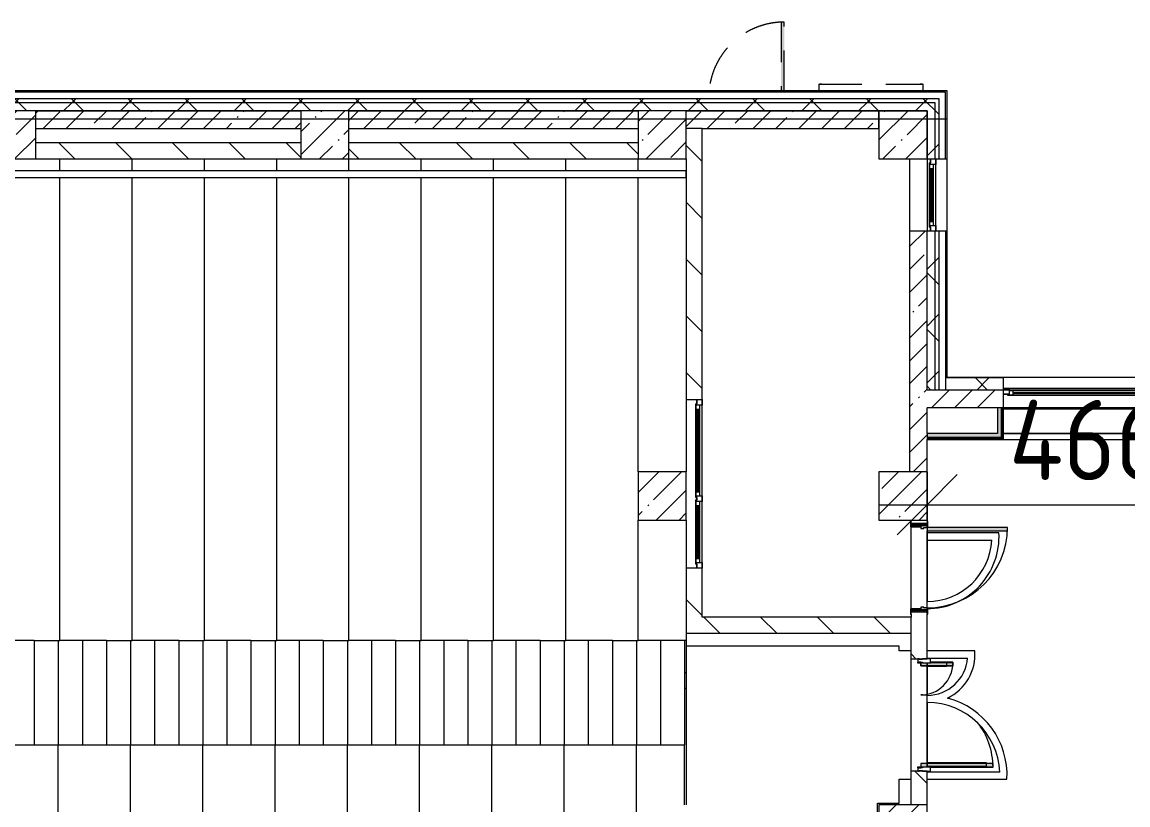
# Model space of a CAD drawing. Header units: millimetres. Extents: x 81094 to 272713, y -8553 to 29000.
# Drawn here: x 168043 to 181812, y 18450 to 28205 of the extents above; entities that cross this region are included whole.
import ezdxf

# ---------------------------------------------------------------- set-up
doc = ezdxf.new("R2010")
doc.units = ezdxf.units.MM
doc.linetypes.add('200_ШТРИХ__ш1_п0_6_', pattern=[800, 500, -300])
for name, color, linetype, lineweight in [('A-ANNO-DIMS', 7, 'Continuous', 9), ('A-ANNO-DIMS-500', 7, 'Continuous', 9), ('A-DETL-MBND-1', 7, '200_ШТРИХ__ш1_п0_6_', 9), ('A-GLAZ-3', 7, 'Continuous', 5), ('A-GLAZ-CWMG-2', 7, 'Continuous', 5), ('A-WALL', 7, 'Continuous', 9), ('A-WALL-5', 7, 'Continuous', 5), ('I-WALL-3', 7, 'Continuous', 5), ('S-COLS-1', 7, 'Continuous', 5), ('S-STRS-3', 7, 'Continuous', 5), ('Оси', 7, 'Continuous', 9)]:
    doc.layers.add(name, color=color, linetype=linetype, lineweight=lineweight)
for name, color, linetype, lineweight, true_color in [('A-DETL-GENF-2', 7, 'Continuous', 5, 0xe2e2e2), ('A-DETL-GENF-4', 7, 'Continuous', 5, 0xaaaaaa), ('A-DOOR-4', 7, 'Continuous', 5, 0xe2e2e2), ('A-DOOR-5', 7, 'Continuous', 5, 0xaaaaaa), ('A-DOOR-FRAM-2', 7, 'Continuous', 5, 0xe2e2e2), ('A-DOOR-FRAM-4', 7, 'Continuous', 5, 0xaaaaaa), ('A-FLOR-1', 7, 'Continuous', 5, 0xaaaaaa), ('I-WALL-1', 7, 'Continuous', 5, 0xe7e7e7), ('I-WALL-2', 7, 'Continuous', 9, 0xe7e7e7)]:
    doc.layers.add(name, color=color, linetype=linetype, lineweight=lineweight, true_color=true_color)
doc.styles.add('ISOCPEUR_5', font='isocpeur.ttf', dxfattribs={"width": 0.9, "height": 1000})
doc.dimstyles.new('ISO-2_0_0_9К_Средний_округл2_1', dxfattribs={"dimscale": 304.8, "dimtxt": 995.981176, "dimasz": 2.46063, "dimexe": 1.968504, "dimexo": 0, "dimgap": 0, "dimtad": 1, "dimdec": 0, "dimrnd": 10, "dimzin": 0, "dimdsep": 46, "dimtxsty": 'ISOCPEUR_5', "dimblk1": 'OBLIQUE', "dimblk2": 'OBLIQUE', "dimsah": 1, "dimcen": 0.09, "dimdle": 1.968504, "dimazin": 0, "dimtfac": 1, "dimtdec": 4, "dimtix": 1, "dimtmove": 0, "dimatfit": 3, "dimfxl": 1, "dimtvp": 1, "dimtolj": 1, "dimtzin": 0, "dimarcsym": 2})
pattern_1 = [(45, (145702.9, 0), (-353.5534, 353.5534), []), (135, (145702.9, 0), (-353.5534, -353.5534), [])]
pattern_2 = [(45, (145702.9, 0), (-285.123, 285.123), []), (45, (145988.04, 0), (-285.123, 285.123), [504.031, -100.806, 16.764, -84.042])]
pattern_3 = [(135, (145702.9, 0), (-353.5534, -353.5534), [])]
pattern_4 = [(45, (145702.9, 0), (-530.33, 530.33), []), (135, (145702.9, 0), (-530.33, -530.33), [])]

# ---------------------------------------------------------------- blocks, each defined once
blk = doc.blocks.new('BSC_Колонна _Прямоугольная - 600х600-V60-2_7_3_птичка')
at = {"layer": 'S-COLS-1'}
h = blk.add_hatch(dxfattribs=at)
h.set_pattern_fill('FP_82', color=256, style=0, pattern_type=2)
h.set_pattern_definition([(45, (-26110, -26800), (-285.123, 285.123), []), (45, (-25824.88, -26800), (-285.123, 285.123), [504.031, -100.806, 16.764, -84.042])])
h.paths.add_polyline_path([(-300, -300), (300, -300), (300, 300), (-300, 300)])
for p, q in [((300, 300), (-300, 300)), ((-300, 300), (-300, -300)), ((300, -300), (300, 300)), ((-300, -300), (300, -300))]:
    blk.add_line(p, q, dxfattribs=at)
blk = doc.blocks.new('BSC_Колонна _Прямоугольная - 600х600-V91-2_7_3_птичка')
at = {"layer": 'S-COLS-1'}
h = blk.add_hatch(dxfattribs=at)
h.set_pattern_fill('FP_119', color=256, style=0, pattern_type=2)
h.set_pattern_definition([(45, (-30310, -26800), (-285.123, 285.123), []), (45, (-30024.88, -26800), (-285.123, 285.123), [504.031, -100.806, 16.764, -84.042])])
h.paths.add_polyline_path([(-300, -300), (300, -300), (300, 300), (-300, 300)])
for p, q in [((300, 300), (-300, 300)), ((-300, 300), (-300, -300)), ((300, -300), (300, 300)), ((-300, -300), (300, -300))]:
    blk.add_line(p, q, dxfattribs=at)
blk = doc.blocks.new('BSC_Колонна _Прямоугольная - 600х600-V92-2_7_3_птичка')
at = {"layer": 'S-COLS-1'}
h = blk.add_hatch(dxfattribs=at)
h.set_pattern_fill('FP_120', color=256, style=0, pattern_type=2)
h.set_pattern_definition([(45, (-33310, -18150), (-285.123, 285.123), []), (45, (-33024.88, -18150), (-285.123, 285.123), [504.031, -100.806, 16.764, -84.042])])
h.paths.add_polyline_path([(-300, -300), (300, -300), (300, 300), (-300, 300), (-300, 12)])
for p, q in [((300, 300), (-300, 300)), ((-300, 300), (-300, -300)), ((300, -300), (300, 300)), ((-300, -300), (300, -300))]:
    blk.add_line(p, q, dxfattribs=at)
blk = doc.blocks.new('BSC_Колонна _Прямоугольная - 600х600-V111-2_7_3_птичка')
at = {"layer": 'S-COLS-1'}
h = blk.add_hatch(dxfattribs=at)
h.set_pattern_fill('FP_132', color=256, style=0, pattern_type=2)
h.set_pattern_definition([(45, (-22210, -26800), (-285.123, 285.123), []), (45, (-21924.88, -26800), (-285.123, 285.123), [504.031, -100.806, 16.764, -84.042])])
h.paths.add_polyline_path([(-300, -300), (300, -300), (300, 300), (-300, 300)])
for p, q in [((300, 300), (-300, 300)), ((-300, 300), (-300, -300)), ((300, -300), (300, 300)), ((-300, -300), (300, -300))]:
    blk.add_line(p, q, dxfattribs=at)
blk = doc.blocks.new('120_Окно_СКБ_2Ст - 120_Окно_СКБ_2Ст 3100х2500 _мал_створка слева_ 2-22446355-2_7_3_птичка')
at = {"layer": 'A-GLAZ-3'}
for p, q in [((-1550, -127), (-1550, -57)), ((-1550, -57), (-1480, -57)), ((1550, -57), (-1550, -57)), ((-1480, -127), (-1550, -127)), ((-1550, -127), (-1500, -127)), ((-1480, -127), (-1500, -127)), ((-1500, -127), (-1500, -137)), ((-1500, -137), (670, -137)), ((670, -137), (-1500, -137)), ((-1480, -57), (-1480, -127)), ((650, -87), (-1480, -87)), ((-1480, -87), (-1480, -127)), ((-1430, -137), (-1430, -87)), ((-1430, -107), (600, -107)), ((600, -117), (-1430, -117)), ((600, -137), (600, -87)), ((650, -127), (650, -57)), ((650, -57), (720, -57)), ((650, -127), (650, -87)), ((720, -127), (650, -127)), ((670, -127), (650, -127)), ((670, -127), (700, -127)), ((670, -137), (670, -127)), ((720, -127), (700, -127)), ((700, -127), (700, -137)), ((700, -137), (1500, -137)), ((1500, -137), (700, -137)), ((720, -57), (720, -127)), ((1480, -87), (720, -87)), ((720, -87), (720, -127)), ((770, -137), (770, -87)), ((770, -107), (1430, -107)), ((1430, -117), (770, -117)), ((1430, -137), (1430, -87)), ((1480, -127), (1480, -57)), ((1480, -57), (1550, -57)), ((1480, -127), (1480, -87)), ((1550, -127), (1480, -127)), ((1500, -127), (1480, -127)), ((1500, -127), (1550, -127)), ((1500, -137), (1500, -127)), ((1550, -57), (1550, -127))]:
    blk.add_line(p, q, dxfattribs=at)
blk = doc.blocks.new('120_Окно_СКБ_1Ст - 120_Окно_СКБ_1Ст 900х2500_h_-19906774-2_7_3_птичка')
at = {"layer": 'A-GLAZ-3'}
for p, q in [((-450, -75), (-450, -5)), ((-450, -5), (-380, -5)), ((450, -5), (-450, -5)), ((-380, -75), (-450, -75)), ((-450, -75), (-400, -75)), ((-380, -75), (-400, -75)), ((-400, -75), (-400, -85)), ((-400, -85), (400, -85)), ((400, -85), (-400, -85)), ((-380, -5), (-380, -75)), ((380, -35), (-380, -35)), ((-380, -35), (-380, -75)), ((-330, -85), (-330, -35)), ((-330, -55), (330, -55)), ((330, -65), (-330, -65)), ((330, -85), (330, -35)), ((380, -75), (380, -5)), ((380, -5), (450, -5)), ((380, -75), (380, -35)), ((450, -75), (380, -75)), ((400, -75), (380, -75)), ((400, -75), (450, -75)), ((400, -85), (400, -75)), ((450, -5), (450, -75))]:
    blk.add_line(p, q, dxfattribs=at)
blk = doc.blocks.new('Перекрытия 3 - Перекрытия 4-20977624-2_7_3_птичка')
at = {"layer": 'S-STRS-3'}
for p, q in [((21910, 26500), (21910, 26351)), ((22810, 26351), (22810, 26500)), ((23710, 26351), (23710, 26500)), ((24610, 26351), (24610, 26500)), ((25510, 26351), (25510, 26500)), ((26410, 26351), (26410, 26500)), ((27310, 26351), (27310, 26500)), ((28210, 26351), (28210, 26500)), ((29110, 26351), (29110, 26500)), ((30010, 26351), (30010, 26500)), ((21910, 26270), (21910, 20500)), ((22810, 20500), (22810, 26270)), ((23710, 20500), (23710, 26270)), ((24610, 20500), (24610, 26270)), ((25510, 20500), (25510, 26270)), ((26410, 20500), (26410, 26270)), ((27310, 20500), (27310, 26270)), ((28210, 20500), (28210, 26270)), ((29110, 20500), (29110, 26270)), ((30010, 22600), (30010, 26270)), ((30010, 20500), (30010, 22000)), ((22490, 20500), (21910, 20500)), ((23390, 20500), (22810, 20500)), ((24290, 20500), (23710, 20500)), ((25190, 20500), (24610, 20500)), ((26090, 20500), (25510, 20500)), ((26990, 20500), (26410, 20500)), ((27890, 20500), (27310, 20500)), ((28790, 20500), (28210, 20500)), ((29690, 20500), (29110, 20500)), ((30610, 20500), (30010, 20500))]:
    blk.add_line(p, q, dxfattribs=at)
blk = doc.blocks.new('110_Дверь_СКБ_1Ст_Наружная - ДН-2д_л__ Дверь из подвала ЛК _900 мм в свету_ 3300 фрамуга метал-22954314-2_7_3_птичка')
at = {"layer": 'A-DETL-MBND-1'}
blk.add_hatch(color=256, dxfattribs=at).paths.add_polyline_path([(489.5, 115), (489.5, 970), (449.5, 970), (449.5, 115)])
for p, q in [((489.5, 970), (449.5, 970)), ((449.5, 970), (449.5, 115)), ((489.5, 115), (489.5, 970))]:
    blk.add_line(p, q, dxfattribs=at)
blk.add_arc((489.5, 30), 940, 90, 174.73278, dxfattribs=at)
blk = doc.blocks.new('120_Окно_СКБ_2Ст - 120_Окно_СКБ_2Ст 2100х1800 _мал створка справа_-24235684-2_7_3_птичка')
at = {"layer": 'A-GLAZ-3'}
for p, q in [((-1050, 30), (-1050, 100)), ((-1050, 100), (-980, 100)), ((1050, 100), (-1050, 100)), ((-980, 30), (-1050, 30)), ((-1050, 30), (-1000, 30)), ((-980, 30), (-1000, 30)), ((-1000, 30), (-1000, 20)), ((-1000, 20), (170, 20)), ((170, 20), (-1000, 20)), ((-980, 100), (-980, 30)), ((150, 70), (-980, 70)), ((-980, 70), (-980, 30)), ((-930, 20), (-930, 70)), ((-930, 50), (100, 50)), ((100, 40), (-930, 40)), ((100, 20), (100, 70)), ((150, 30), (150, 100)), ((150, 100), (220, 100)), ((150, 30), (150, 70)), ((220, 30), (150, 30)), ((170, 30), (150, 30)), ((170, 30), (200, 30)), ((170, 20), (170, 30)), ((220, 30), (200, 30)), ((200, 30), (200, 20)), ((200, 20), (1000, 20)), ((1000, 20), (200, 20)), ((220, 100), (220, 30)), ((980, 70), (220, 70)), ((220, 70), (220, 30)), ((270, 20), (270, 70)), ((270, 50), (930, 50)), ((930, 40), (270, 40)), ((930, 20), (930, 70)), ((980, 30), (980, 100)), ((980, 100), (1050, 100)), ((980, 30), (980, 70)), ((1050, 30), (980, 30)), ((1000, 30), (980, 30)), ((1000, 30), (1050, 30)), ((1000, 20), (1000, 30)), ((1050, 100), (1050, 30))]:
    blk.add_line(p, q, dxfattribs=at)
blk = doc.blocks.new('BSC_Колонна _Прямоугольная - 600х600-V126-2_7_3_птичка')
at = {"layer": 'S-COLS-1'}
h = blk.add_hatch(dxfattribs=at)
h.set_pattern_fill('FP_144', color=256, style=0, pattern_type=2)
h.set_pattern_definition([(45, (-33310, -22300), (-285.123, 285.123), []), (45, (-33024.88, -22300), (-285.123, 285.123), [504.031, -100.806, 16.764, -84.042])])
h.paths.add_polyline_path([(-300, -300), (300, -300), (300, 300), (-300, 300)])
for p, q in [((300, 300), (-300, 300)), ((-300, 300), (-300, -300)), ((300, -300), (300, 300)), ((-300, -300), (300, -300))]:
    blk.add_line(p, q, dxfattribs=at)
blk = doc.blocks.new('Указатель_Домовой_Квартальный_По грани - Указатель одинарный-23221565-2_7_3_птичка')
at = {"layer": 'A-DETL-MBND-1'}
for p, q in [((32260, 27430), (32260, 27350)), ((32261, 27430), (32260, 27430)), ((32260, 27430), (32295, 27430)), ((32270, 27432), (32270, 27430)), ((32295, 27432), (32270, 27432)), ((32270, 27432), (32295, 27432)), ((32295, 27432), (32275, 27432)), ((32275, 27432), (32295, 27432)), ((32295, 27432), (33525, 27432)), ((32295, 27430), (33525, 27430)), ((33525, 27432), (33545, 27432)), ((33545, 27432), (33525, 27432)), ((33525, 27432), (33550, 27432)), ((33550, 27432), (33525, 27432)), ((33525, 27430), (33560, 27430)), ((33550, 27430), (33550, 27432)), ((33560, 27430), (33559, 27430)), ((33560, 27350), (33560, 27430))]:
    blk.add_line(p, q, dxfattribs=at)
blk = doc.blocks.new('110_Дверь_СКБ_1Ст_Внутренняя1 - Д-4б _огнестойкая EI 30_-32701367-2_7_3_птичка')
at = {"layer": 'A-DOOR-4'}
h = blk.add_hatch(color=256, dxfattribs=at)
h.paths.add_polyline_path([(537.5, 100), (512.5, 100), (512.5, 60), (502.5, 60), (502.5, 20), (537.5, 20)])
h.paths.add_polyline_path([(-477.5, 60), (-487.5, 60), (-487.5, 100), (-512.5, 100), (-512.5, 20), (-477.5, 20)])
at = {"layer": 'A-DOOR-5'}
h = blk.add_hatch(dxfattribs=at)
h.set_pattern_fill('FP_92', color=256, style=0, pattern_type=2)
h.set_pattern_definition([(135, (1751.41, 164.685), (-14.14214, -14.14214), []), (225, (1751.41, 164.685), (14.14214, -14.14214), [])])
h.paths.add_polyline_path([(562.5, 100), (537.5, 100), (537.5, -100), (562.5, -100)])
at = {"layer": 'A-DOOR-FRAM-2'}
for points in [[(-447.5, 592.5), (-447.5, 1100), (-487.5, 1100), (-487.5, 100), (-447.5, 100)], [(-497.5, 100), (-497.5, 108), (-567.5, 108), (-567.5, 100)], [(-497.5, 20), (-512.5, 20), (-512.5, -100), (-497.5, -100)], [(592.5, 108), (522.5, 108), (522.5, 100), (592.5, 100)], [(537.5, 20), (522.5, 20), (522.5, -100), (537.5, -100)], [(-497.5, -108), (-497.5, -100), (-567.5, -100), (-567.5, -108)], [(592.5, -100), (522.5, -100), (522.5, -108), (592.5, -108)]]:
    blk.add_hatch(color=256, dxfattribs=at).paths.add_polyline_path(points)
at = {"layer": 'A-DOOR-FRAM-4'}
h = blk.add_hatch(dxfattribs=at)
h.set_pattern_fill('FP_93', color=256, style=0, pattern_type=2)
h.set_pattern_definition([(45, (-371.384, 164.685), (-14.1421, 14.1421), []), (135, (-371.384, 164.685), (-14.1421, -14.1421), [])])
h.paths.add_polyline_path([(-512.5, 100), (-537.5, 100), (-537.5, -100), (-512.5, -100)])
at = {"layer": 'A-DOOR-5'}
for p, q in [((-487.5, 1100), (-487.5, 100)), ((-447.5, 1100), (-487.5, 1100)), ((-447.5, 100), (-447.5, 1100)), ((-487.5, 100), (-447.5, 100))]:
    blk.add_line(p, q, dxfattribs=at)
blk.add_arc((-487.5, 100), 1000, 360, 90, dxfattribs=at)
at = {"layer": 'A-DOOR-FRAM-4'}
for p, q in [((-497.5, 108), (-567.5, 108)), ((-567.5, 108), (-567.5, 100)), ((-567.5, 100), (-497.5, 100)), ((-512.5, 100), (-537.5, 100)), ((-537.5, 100), (-537.5, -100)), ((-487.5, 100), (-512.5, 100)), ((-512.5, 100), (-512.5, 20)), ((-512.5, -100), (-512.5, 100)), ((-497.5, 100), (-512.5, 100)), ((-512.5, 100), (-512.5, 99)), ((-512.5, 99), (-497.5, 99)), ((-512.5, 20), (-477.5, 20)), ((-497.5, 20), (-512.5, 20)), ((-512.5, 20), (-512.5, -100)), ((-497.5, 100), (-497.5, 108)), ((-497.5, 99), (-497.5, 100)), ((-497.5, -100), (-497.5, 20)), ((-487.5, 60), (-487.5, 100)), ((-477.5, 60), (-487.5, 60)), ((-477.5, 20), (-477.5, 60)), ((512.5, 60), (502.5, 60)), ((502.5, 60), (502.5, 20)), ((502.5, 20), (537.5, 20)), ((512.5, 100), (512.5, 60)), ((537.5, 100), (512.5, 100)), ((592.5, 108), (522.5, 108)), ((522.5, 108), (522.5, 100)), ((537.5, 100), (522.5, 100)), ((522.5, 100), (522.5, 99)), ((522.5, 100), (592.5, 100)), ((522.5, 99), (537.5, 99)), ((537.5, 20), (522.5, 20)), ((522.5, 20), (522.5, -100)), ((537.5, 20), (537.5, 100)), ((562.5, 100), (537.5, 100)), ((537.5, 100), (537.5, -100)), ((537.5, 99), (537.5, 100)), ((537.5, -100), (537.5, 20)), ((562.5, -100), (562.5, 100)), ((592.5, 100), (592.5, 108)), ((-497.5, -100), (-567.5, -100)), ((-567.5, -100), (-567.5, -108)), ((-567.5, -108), (-497.5, -108)), ((-537.5, -100), (-512.5, -100)), ((-512.5, -100), (-497.5, -100)), ((-497.5, -108), (-497.5, -100)), ((522.5, -100), (537.5, -100)), ((592.5, -100), (522.5, -100)), ((522.5, -100), (522.5, -108)), ((522.5, -108), (592.5, -108)), ((537.5, -100), (562.5, -100)), ((592.5, -108), (592.5, -100))]:
    blk.add_line(p, q, dxfattribs=at)
blk = doc.blocks.new('Прямоугольный импост - Импост структурный с накладкой - 160мм Темный-32479175-2_7_3_птичка')
at = {"layer": 'A-GLAZ-CWMG-2'}
for p, q in [((-50, 40), (-50, 140)), ((-50, 140), (0, 140)), ((0, 140), (0, 40)), ((-40, 40), (-50, 40)), ((-50, -17), (-50, 0)), ((-50, 0), (-40, 0)), ((-40, 0), (-40, 40)), ((-10, 40), (-10, 0)), ((0, 40), (-10, 40)), ((-10, 0), (0, 0)), ((0, 0), (0, -17)), ((0, -17), (-50, -17))]:
    blk.add_line(p, q, dxfattribs=at)
blk = doc.blocks.new('Дверь_Витражная_остекление_ - Д-39_л_ Актовый-V199-2_7_3_птичка')
at = {"layer": 'A-DETL-GENF-2'}
for points in [[(650, 593), (650, 920), (605, 920), (605, 20), (650, 20), (650, 140)], [(-615, 40), (-615, 420), (-660, 420), (-660, 140), (-650, 140), (-650, 40), (-660, 40), (-660, 20), (-615, 20)]]:
    blk.add_hatch(color=256, dxfattribs=at).paths.add_polyline_path(points)
at = {"layer": 'A-DETL-GENF-4'}
for p, q in [((596, 840), (596, 100)), ((650, 920), (605, 920)), ((605, 920), (605, 20)), ((650, 920), (605, 920)), ((605, 920), (605, 20)), ((650, 840), (605, 840)), ((640, 840), (640, 100)), ((650, 920), (650, 140)), ((650, 140), (650, 920)), ((-660, 420), (-615, 420)), ((-660, 420), (-660, 140)), ((-615, 420), (-660, 420)), ((-660, 420), (-660, 140)), ((-615, 420), (-615, 20)), ((-615, 20), (-615, 420)), ((-660, 340), (-615, 340)), ((-650, 340), (-650, 140)), ((-606, 340), (-606, 100)), ((-650, 100), (-615, 100)), ((-615, 20), (-650, 20)), ((-650, 20), (-615, 20)), ((650, 100), (605, 100)), ((605, 20), (650, 20)), ((605, 20), (650, 20)), ((650, 40), (650, 20)), ((650, 20), (650, 40))]:
    blk.add_line(p, q, dxfattribs=at)
at = {"layer": 'A-DOOR-5'}
for p, q in [((650, 920), (650, 140)), ((-650, 420), (-650, 140)), ((-650, 20), (-660, 20)), ((-660, 20), (-660, -20)), ((-650, 40), (-650, 20)), ((-650, -20), (-650, 20)), ((650, 40), (650, 20)), ((660, 20), (650, 20)), ((650, 20), (650, -20)), ((660, -20), (660, 20)), ((-660, -20), (-650, -20)), ((650, -20), (660, -20))]:
    blk.add_line(p, q, dxfattribs=at)
for centre, radius, start, end in [((650, 20), 900, 90, 128.5974), ((-650, 20), 400, 360, 90), ((650, 20), 900, 174.8223, 180)]:
    blk.add_arc(centre, radius, start, end, dxfattribs=at)
blk = doc.blocks.new('Прямоугольный импост - Импост структурный с накладкой - 160мм Темный-32479277-2_7_3_птичка')
at = {"layer": 'A-GLAZ-CWMG-2'}
for p, q in [((0, 140), (-50, 140)), ((-50, 140), (-50, 40)), ((0, 40), (0, 140)), ((-50, 40), (-40, 40)), ((-40, 0), (-50, 0)), ((-50, 0), (-50, -17)), ((-40, 40), (-40, 0)), ((-10, 0), (-10, 40)), ((-10, 40), (0, 40)), ((0, 0), (-10, 0)), ((0, -17), (0, 0)), ((-50, -17), (0, -17))]:
    blk.add_line(p, q, dxfattribs=at)
blk = doc.blocks.new('Перекрытия 2 - Перекрытия 4-32990152-2_7_3_птичка')
at = {"layer": 'S-STRS-3'}
for p, q in [((21910, 19180), (22510, 19180)), ((21910, 19180), (21910, 15411)), ((22810, 19180), (23410, 19180)), ((22810, 15411), (22810, 19180)), ((23710, 19180), (24310, 19180)), ((23710, 15411), (23710, 19180)), ((24610, 19180), (25210, 19180)), ((24610, 15411), (24610, 19180)), ((25510, 19180), (26110, 19180)), ((25510, 15411), (25510, 19180)), ((26410, 19180), (27010, 19180)), ((26410, 15411), (26410, 19180)), ((27310, 19180), (27910, 19180)), ((27310, 15411), (27310, 19180)), ((28210, 19180), (28810, 19180)), ((28210, 15411), (28210, 19180)), ((29110, 19180), (29710, 19180)), ((29110, 15411), (29110, 19180)), ((30010, 19180), (30610, 19180)), ((30010, 15411), (30010, 19180)), ((30610, 18430), (30610, 19180)), ((30610, 15411), (30610, 17830)), ((21910, 15330), (21910, 15200)), ((22810, 15200), (22810, 15330)), ((23710, 15200), (23710, 15330)), ((24610, 15200), (24610, 15330)), ((25510, 15200), (25510, 15330)), ((26410, 15200), (26410, 15330)), ((27310, 15200), (27310, 15330)), ((28210, 15200), (28210, 15330)), ((29110, 15200), (29110, 15330)), ((30010, 15200), (30010, 15330)), ((30610, 15200), (30610, 15330)), ((22810, 15200), (21910, 15200)), ((23710, 15200), (22810, 15200)), ((24610, 15200), (23710, 15200)), ((25510, 15200), (24610, 15200)), ((26410, 15200), (25510, 15200)), ((27310, 15200), (26410, 15200)), ((28210, 15200), (27310, 15200)), ((29110, 15200), (28210, 15200)), ((30010, 15200), (29110, 15200)), ((30610, 15200), (30010, 15200))]:
    blk.add_line(p, q, dxfattribs=at)
blk = doc.blocks.new('Стены наклон_ амфитеатр1 - Стены наклон_ амфитеатр-33007412-2_7_3_птичка')
at = {"layer": 'A-WALL-5'}
for p, q in [((21879, 26351), (21879, 26270)), ((30610, 26351), (21879, 26351)), ((30610, 26270), (30610, 26351)), ((21879, 26270), (30610, 26270))]:
    blk.add_line(p, q, dxfattribs=at)
blk = doc.blocks.new('Зашивка приборов отопления22 - Зашивка приборов отопления-33321747-2_7_3_птичка')
at = {"layer": 'A-WALL-5'}
for p, q in [((37288, 26888), (34188, 26888)), ((34188, 26567), (37268, 26567)), ((37268, 26567), (34188, 26567)), ((34188, 26492), (37268, 26492))]:
    blk.add_line(p, q, dxfattribs=at)
blk = doc.blocks.new('BSC_Колонна _Прямоугольная - 600х600-V201-2_7_3_птичка')
at = {"layer": 'S-COLS-1'}
h = blk.add_hatch(dxfattribs=at)
h.set_pattern_fill('FP_197', color=256, style=0, pattern_type=2)
h.set_pattern_definition([(45, (-30310, -22300), (-285.123, 285.123), []), (45, (-30024.88, -22300), (-285.123, 285.123), [504.031, -100.806, 16.764, -84.042])])
h.paths.add_polyline_path([(-300, -300), (300, -300), (300, 300), (-300, 300)])
for p, q in [((300, 300), (-300, 300)), ((-300, 300), (-300, -300)), ((300, -300), (300, 300)), ((-300, -300), (300, -300))]:
    blk.add_line(p, q, dxfattribs=at)
blk = doc.blocks.new('DIMBLOCK189-2_7_3_птичка')
at = {"layer": 'A-ANNO-DIMS-500'}
for p, q in [((183973, 22721), (183973, 21591)), ((183973, 22191), (183973, 22721)), ((179313, 22600), (179313, 21591)), ((179313, 22191), (179313, 22600)), ((178713, 22191), (184573, 22191))]:
    blk.add_line(p, q, dxfattribs=at)
at = {"layer": 'A-ANNO-DIMS-500', "lineweight": 20}
for p, q in [((179313, 22191), (179688, 22566)), ((183973, 22191), (184348, 22566)), ((179313, 22191), (178938, 21816)), ((183973, 22191), (183598, 21816))]:
    blk.add_line(p, q, dxfattribs=at)
at = {"layer": 'A-ANNO-DIMS-500', "color": 0, "insert": (180331, 23497), "char_height": 1000, "width": 3148.83, "attachment_point": 1, "line_spacing_factor": 1.149209, "style": 'ISOCPEUR_5'}
blk.add_mtext('4660', dxfattribs=at)
blk = doc.blocks.new('_Oblique')
at = {"color": 0, "linetype": 'ByBlock', "lineweight": -2}
blk.add_line((-0.5, -0.5), (0.5, 0.5), dxfattribs=at)

msp = doc.modelspace()

# ---------------------------------------------------------------- hatches: boundary and pattern name
at = {"layer": 'A-WALL-5'}
h = msp.add_hatch(dxfattribs=at)
h.set_pattern_fill('FP_77', color=256, style=0, pattern_type=2)
h.set_pattern_definition(pattern_1)
h.paths.add_polyline_path([(179412.9, 27200), (179412.9, 27250), (165313.2, 27250), (165313.2, 27200), (179312.9, 27200)])
h.paths.add_polyline_path([(160327.5, 27200), (160813.2, 27200), (160813.2, 27250), (159391.9, 27250), (159391.9, 27200), (159400, 27200)])
h.paths.add_polyline_path([(162182.6, 27200), (162613.2, 27200), (162613.2, 27250), (161713.2, 27250), (161713.2, 27200)])
h.paths.add_polyline_path([(163513.2, 27200), (164413.2, 27200), (164413.2, 27250), (163513.2, 27250)])
h = msp.add_hatch(dxfattribs=at)
h.set_pattern_fill('FP_77', color=256, style=0, pattern_type=2)
h.set_pattern_definition(pattern_1)
h.paths.add_polyline_path([(178877.9, 27100), (179312.9, 27100), (179312.9, 27200), (165313.2, 27200), (165313.2, 27100), (177950.4, 27100)])
h.paths.add_polyline_path([(160327.5, 27100), (160813.2, 27100), (160813.2, 27200), (159391.9, 27200), (159391.9, 27100), (160012.9, 27100)])
h.paths.add_polyline_path([(161713.2, 27100), (162613.2, 27100), (162613.2, 27200), (161713.2, 27200)])
h.paths.add_polyline_path([(163513.2, 27100), (164413.2, 27100), (164413.2, 27200), (163513.2, 27200)])
h = msp.add_hatch(dxfattribs=at)
h.set_pattern_fill('FP_77', color=256, style=0, pattern_type=2)
h.set_pattern_definition(pattern_1)
h.paths.add_polyline_path([(179412.9, 23620), (179412.9, 25600), (179312.9, 25600), (179312.9, 23620), (179341.7, 23620)])
h.paths.add_polyline_path([(179312.9, 26500), (179412.9, 26500), (179412.9, 27200), (179312.9, 27200), (179312.9, 26839.2)])
h = msp.add_hatch(dxfattribs=at)
h.set_pattern_fill('FP_77', color=256, style=0, pattern_type=2)
h.set_pattern_definition(pattern_1)
h.paths.add_polyline_path([(179462.9, 23620), (179462.9, 25600), (179412.9, 25600), (179412.9, 23620)])
h.paths.add_polyline_path([(179412.9, 26500), (179462.9, 26500), (179462.9, 27250), (179412.9, 27250), (179412.9, 26839.2)])
h = msp.add_hatch(dxfattribs=at)
h.set_pattern_fill('FP_77', color=256, style=0, pattern_type=2)
h.set_pattern_definition(pattern_1)
h.paths.add_polyline_path([(187689.4, 23620), (187862.9, 23620), (187862.9, 23770), (187420.9, 23770), (187420.9, 23620)])
h.paths.add_polyline_path([(180262.9, 23620), (180262.9, 23770), (179542.9, 23770), (179542.9, 23620), (179805.5, 23620)])
h.paths.add_polyline_path([(183362.9, 23620), (185504.9, 23620), (185504.9, 23770), (183362.9, 23770)])
at = {"layer": 'I-WALL-1'}
msp.add_hatch(color=256, dxfattribs=at).paths.add_polyline_path([(180237.9, 23079), (180237.9, 23400), (180187.9, 23400), (180187.9, 23079)])
at = {"layer": 'I-WALL-2'}
msp.add_hatch(color=256, dxfattribs=at).paths.add_polyline_path([(179312.9, 23029), (180237.9, 23029), (180237.9, 23079), (179312.9, 23079)])
at = {"layer": 'I-WALL-3'}
h = msp.add_hatch(dxfattribs=at)
h.set_pattern_fill('FP_85', color=256, style=0, pattern_type=2)
h.set_pattern_definition(pattern_2)
h.paths.add_polyline_path([(178712.9, 26880), (178712.9, 27100), (176312.9, 27100), (176312.9, 26880), (177950.4, 26880)])
h.paths.add_polyline_path([(175712.9, 26880), (175712.9, 27100), (172112.9, 27100), (172112.9, 26880)])
h.paths.add_polyline_path([(171512.9, 26880), (171512.9, 27100), (168212.9, 27100), (168212.9, 26880), (168675.2, 26880)])
h = msp.add_hatch(dxfattribs=at)
h.set_pattern_fill('FP_88', color=256, style=0, pattern_type=2)
h.set_pattern_definition(pattern_3)
h.paths.add_polyline_path([(176512.9, 20790), (176512.9, 21400), (176312.9, 21400), (176312.9, 20790)])
h.paths.add_polyline_path([(176512.9, 23500), (176512.9, 26880), (176312.9, 26880), (176312.9, 23500)])
h = msp.add_hatch(dxfattribs=at)
h.set_pattern_fill('FP_88', color=256, style=0, pattern_type=2)
h.set_pattern_definition(pattern_3)
h.paths.add_polyline_path([(171512.9, 26500), (171512.9, 26700), (168212.9, 26700), (168212.9, 26500), (168675.2, 26500)])
h = msp.add_hatch(dxfattribs=at)
h.set_pattern_fill('FP_88', color=256, style=0, pattern_type=2)
h.set_pattern_definition(pattern_3)
h.paths.add_polyline_path([(175712.9, 26500), (175712.9, 26700), (172112.9, 26700), (172112.9, 26500)])
h = msp.add_hatch(dxfattribs=at)
h.set_pattern_fill('FP_85', color=256, style=0, pattern_type=2)
h.set_pattern_definition(pattern_2)
h.paths.add_polyline_path([(179312.9, 22600), (179312.9, 25600), (179092.9, 25600), (179092.9, 22600)])
h = msp.add_hatch(dxfattribs=at)
h.set_pattern_fill('FP_85', color=256, style=0, pattern_type=2)
h.set_pattern_definition(pattern_2)
h.paths.add_polyline_path([(183515.5, 23400), (184192.9, 23400), (184192.9, 23620), (183362.9, 23620), (183362.9, 23400)])
h.paths.add_polyline_path([(179312.9, 23400), (180262.9, 23400), (180262.9, 23620), (179312.9, 23620)])
h = msp.add_hatch(dxfattribs=at)
h.set_pattern_fill('FP_189', color=256, style=0, pattern_type=2)
h.set_pattern_definition(pattern_4)
h.paths.add_polyline_path([(179312.9, 23016.5), (180250.4, 23016.5), (180250.4, 23029), (179312.9, 23029)])
h = msp.add_hatch(dxfattribs=at)
h.set_pattern_fill('FP_189', color=256, style=0, pattern_type=2)
h.set_pattern_definition(pattern_4)
h.paths.add_polyline_path([(179312.9, 23004), (180262.9, 23004), (180262.9, 23016.5), (179312.9, 23016.5)])
h = msp.add_hatch(dxfattribs=at)
h.set_pattern_fill('FP_88', color=256, style=0, pattern_type=2)
h.set_pattern_definition(pattern_3)
h.paths.add_polyline_path([(179312.9, 20790), (179312.9, 20855), (179112.9, 20855), (179112.9, 20790)])
h.paths.add_polyline_path([(179312.9, 21955), (179312.9, 22000), (179112.9, 22000), (179112.9, 21955)])
h = msp.add_hatch(dxfattribs=at)
h.set_pattern_fill('FP_88', color=256, style=0, pattern_type=2)
h.set_pattern_definition(pattern_3)
h.paths.add_polyline_path([(179112.9, 20590), (179112.9, 20790), (176312.9, 20790), (176312.9, 20590), (177950.4, 20590)])
h = msp.add_hatch(dxfattribs=at)
h.set_pattern_fill('FP_88', color=256, style=0, pattern_type=2)
h.set_pattern_definition(pattern_3)
h.paths.add_polyline_path([(179112.9, 18450), (179312.9, 18450), (179312.9, 18870), (179112.9, 18870)])
h.paths.add_polyline_path([(179312.9, 20270), (179312.9, 20790), (179112.9, 20790), (179112.9, 20270)])
at = {"layer": 'S-COLS-1'}
h = msp.add_hatch(dxfattribs=at)
h.set_pattern_fill('FP_85', color=256, style=0, pattern_type=2)
h.set_pattern_definition(pattern_2)
h.paths.add_polyline_path([(179312.9, 26500), (179312.9, 27100), (178712.9, 27100), (178712.9, 26500), (178877.9, 26500)])

# ---------------------------------------------------------------- linework, layer by layer
at = {"layer": 'A-DETL-MBND-1'}
for p, q in [((176292.9, 20100), (176312.9, 20100)), ((176312.9, 19900), (176292.9, 19900))]:
    msp.add_line(p, q, dxfattribs=at)
at = {"layer": 'A-FLOR-1'}
for p, q in [((183342.9, 23380), (180262.9, 23380)), ((180263.9, 23003), (179312.9, 23003)), ((180262.9, 23079), (183342.9, 23079)), ((179312.9, 21865), (179312.9, 21840)), ((179312.9, 20905), (179312.9, 21865)), ((180206.5, 21840), (179312.9, 21840)), ((179312.9, 21750), (179312.9, 20985)), ((179312.9, 21750), (180116.9, 21750)), ((176312.9, 20590), (176312.9, 18450)), ((178962.9, 20429), (176312.9, 20429)), ((178962.9, 20370), (178962.9, 20429)), ((179112.9, 20370), (178962.9, 20370)), ((179905.8, 20370), (179312.9, 20370)), ((179312.9, 20280), (179816.3, 20280)), ((179312.9, 20220), (179312.9, 19815)), ((179312.9, 18920), (179312.9, 20220)), ((179312.9, 19725), (179312.9, 18920)), ((178962.9, 18470), (178962.9, 18770)), ((178962.9, 18770), (179112.9, 18770)), ((180217, 18860), (179312.9, 18860)), ((179312.9, 18770), (180306.7, 18770)), ((178692.9, 17840), (178692.9, 18470)), ((178692.9, 18470), (178962.9, 18470))]:
    msp.add_line(p, q, dxfattribs=at)
for centre, radius, start, end in [((179312.9, 21790), 895, 270, 3.20255), ((179312.9, 21790), 805, 270, 357.15183), ((179312.9, 20320), 505, 270, 355.45696), ((179312.9, 20320), 595, 295.28402, 4.82046), ((179312.9, 18820), 905, 2.53324, 90), ((179312.9, 18820), 995, 357.1196, 75.20242)]:
    msp.add_arc(centre, radius, start, end, dxfattribs=at)
at = {"layer": 'A-WALL'}
for p, q in [((179542.9, 27330), (165313.2, 27330)), ((179542.9, 26500), (179542.9, 27330)), ((179462.9, 27250), (165313.2, 27250)), ((179412.9, 27200), (165313.2, 27200)), ((179412.9, 26500), (179412.9, 27200)), ((179462.9, 26500), (179462.9, 27250)), ((171512.9, 27100), (168212.9, 27100)), ((175712.9, 27100), (172112.9, 27100)), ((178712.9, 27100), (176312.9, 27100)), ((176512.9, 26880), (176312.9, 26880)), ((179312.9, 23620), (179312.9, 25600)), ((179412.9, 23620), (179412.9, 25600)), ((179462.9, 23620), (179462.9, 25600)), ((179542.9, 25600), (179542.9, 23620)), ((180262.9, 23773), (179542.9, 23773)), ((180262.9, 23770), (179542.9, 23770)), ((179562.9, 23778), (179562.9, 23773)), ((180262.9, 23620), (179562.9, 23620)), ((180237.9, 23029), (180237.9, 23400)), ((180250.4, 23016.5), (180250.4, 23400)), ((179312.9, 23079), (179312.9, 23004)), ((180237.9, 23029), (179312.9, 23029)), ((180250.4, 23016.5), (179312.9, 23016.5))]:
    msp.add_line(p, q, dxfattribs=at)
at = {"layer": 'A-WALL-5'}
for p, q in [((179562.9, 27350), (165313.2, 27350)), ((179562.9, 23778), (179562.9, 27350)), ((168212.9, 27100), (171512.9, 27100)), ((172112.9, 27100), (175712.9, 27100)), ((176312.9, 27100), (179312.9, 27100)), ((179312.9, 27100), (179312.9, 25600)), ((179312.9, 26500), (179562.9, 26500)), ((179562.9, 25600), (179312.9, 25600)), ((187612.9, 23778), (179562.9, 23778)), ((180262.9, 23620), (180262.9, 23778)), ((184242.9, 23620), (179542.9, 23620))]:
    msp.add_line(p, q, dxfattribs=at)
at = {"layer": 'I-WALL-3'}
for p, q in [((178712.9, 26880), (178712.9, 27100)), ((168212.9, 26880), (171512.9, 26880)), ((172112.9, 26880), (175712.9, 26880)), ((176512.9, 26880), (178712.9, 26880)), ((176512.9, 20790), (176512.9, 26880)), ((171512.9, 26700), (168212.9, 26700)), ((175712.9, 26700), (172112.9, 26700)), ((168212.9, 26500), (171512.9, 26500)), ((172112.9, 26500), (175712.9, 26500)), ((176312.9, 26500), (176312.9, 22600)), ((179092.9, 26500), (179092.9, 22600)), ((179312.9, 25600), (179092.9, 25600)), ((179542.9, 23620), (179312.9, 23620)), ((180262.9, 23004), (180262.9, 23620)), ((176312.9, 23500), (176512.9, 23500)), ((179312.9, 23079), (179312.9, 23400)), ((184192.9, 23400), (179312.9, 23400)), ((180187.9, 23400), (180187.9, 23079)), ((180187.9, 23079), (179312.9, 23079)), ((179312.9, 22600), (179312.9, 23004)), ((179312.9, 23004), (180262.9, 23004)), ((176312.9, 22000), (176312.9, 20590)), ((179112.9, 22000), (179112.9, 21985)), ((179112.9, 20895), (179112.9, 21915)), ((179312.9, 21985), (179312.9, 22000)), ((176512.9, 21400), (176312.9, 21400)), ((179112.9, 20825), (179112.9, 20790)), ((179312.9, 20790), (179312.9, 20825)), ((179112.9, 20790), (176512.9, 20790)), ((179112.9, 18450), (179112.9, 20790)), ((179312.9, 20270), (179312.9, 20790)), ((176312.9, 20590), (179112.9, 20590)), ((179112.9, 20270), (179312.9, 20270)), ((179312.9, 18870), (179112.9, 18870)), ((179312.9, 18450), (179312.9, 18870))]:
    msp.add_line(p, q, dxfattribs=at)
at = {"layer": 'S-COLS-1'}
for p, q in [((179312.9, 27100), (178712.9, 27100)), ((178712.9, 27100), (178712.9, 26500)), ((179312.9, 26500), (179312.9, 27100)), ((178712.9, 26500), (179312.9, 26500))]:
    msp.add_line(p, q, dxfattribs=at)
at = {"layer": 'S-STRS-3'}
for p, q in [((168192.9, 20500), (168492.9, 20500)), ((168192.9, 20500), (168192.9, 19200)), ((168192.9, 20500), (168192.9, 19200)), ((168492.9, 20500), (168512.9, 20500)), ((168492.9, 20500), (168492.9, 19200)), ((168492.9, 20500), (168492.9, 19200)), ((168792.9, 20500), (168792.9, 19200)), ((168792.9, 20500), (168792.9, 19200)), ((169092.9, 20500), (169392.9, 20500)), ((169092.9, 20500), (169092.9, 19200)), ((169092.9, 20500), (169092.9, 19200)), ((169392.9, 20500), (169412.9, 20500)), ((169392.9, 20500), (169392.9, 19200)), ((169392.9, 20500), (169392.9, 19200)), ((169692.9, 20500), (169692.9, 19200)), ((169692.9, 20500), (169692.9, 19200)), ((169992.9, 20500), (170292.9, 20500)), ((169992.9, 20500), (169992.9, 19200)), ((169992.9, 20500), (169992.9, 19200)), ((170292.9, 20500), (170312.9, 20500)), ((170292.9, 20500), (170292.9, 19200)), ((170292.9, 20500), (170292.9, 19200)), ((170592.9, 20500), (170592.9, 19200)), ((170592.9, 20500), (170592.9, 19200)), ((170892.9, 20500), (171192.9, 20500)), ((170892.9, 20500), (170892.9, 19200)), ((170892.9, 20500), (170892.9, 19200)), ((171192.9, 20500), (171212.9, 20500)), ((171192.9, 20500), (171192.9, 19200)), ((171192.9, 20500), (171192.9, 19200)), ((171492.9, 20500), (171492.9, 19200)), ((171492.9, 20500), (171492.9, 19200)), ((171792.9, 20500), (172092.9, 20500)), ((171792.9, 20500), (171792.9, 19200)), ((171792.9, 20500), (171792.9, 19200)), ((172092.9, 20500), (172112.9, 20500)), ((172092.9, 20500), (172092.9, 19200)), ((172092.9, 20500), (172092.9, 19200)), ((172392.9, 20500), (172392.9, 19200)), ((172392.9, 20500), (172392.9, 19200)), ((172692.9, 20500), (172992.9, 20500)), ((172692.9, 20500), (172692.9, 19200)), ((172692.9, 20500), (172692.9, 19200)), ((172992.9, 20500), (173012.9, 20500)), ((172992.9, 20500), (172992.9, 19200)), ((172992.9, 20500), (172992.9, 19200)), ((173292.9, 20500), (173292.9, 19200)), ((173292.9, 20500), (173292.9, 19200)), ((173592.9, 20500), (173892.9, 20500)), ((173592.9, 20500), (173592.9, 19200)), ((173592.9, 20500), (173592.9, 19200)), ((173892.9, 20500), (173912.9, 20500)), ((173892.9, 20500), (173892.9, 19200)), ((173892.9, 20500), (173892.9, 19200)), ((174192.9, 20500), (174192.9, 19200)), ((174192.9, 20500), (174192.9, 19200)), ((174492.9, 20500), (174792.9, 20500)), ((174492.9, 20500), (174492.9, 19200)), ((174492.9, 20500), (174492.9, 19200)), ((174792.9, 20500), (174812.9, 20500)), ((174792.9, 20500), (174792.9, 19200)), ((174792.9, 20500), (174792.9, 19200)), ((175092.9, 20500), (175092.9, 19200)), ((175092.9, 20500), (175092.9, 19200)), ((175392.9, 20500), (175692.9, 20500)), ((175392.9, 20500), (175392.9, 19200)), ((175392.9, 20500), (175392.9, 19200)), ((175692.9, 20500), (175712.9, 20500)), ((175692.9, 20500), (175692.9, 19200)), ((175692.9, 20500), (175692.9, 19200)), ((175992.9, 20500), (175992.9, 19200)), ((175992.9, 20500), (175992.9, 19200)), ((176292.9, 20500), (176292.9, 19200)), ((168192.9, 19200), (168492.9, 19200)), ((169092.9, 19200), (169392.9, 19200)), ((169992.9, 19200), (170292.9, 19200)), ((170892.9, 19200), (171192.9, 19200)), ((171792.9, 19200), (172092.9, 19200)), ((172692.9, 19200), (172992.9, 19200)), ((173592.9, 19200), (173892.9, 19200)), ((174492.9, 19200), (174792.9, 19200)), ((175392.9, 19200), (175692.9, 19200))]:
    msp.add_line(p, q, dxfattribs=at)
at = {"layer": 'Оси'}
msp.add_line((167062.9, 27000), (179562.9, 27000), dxfattribs=at)

# ---------------------------------------------------------------- block references
at = {"layer": 'A-DETL-MBND-1'}
for name, p in [('110_Дверь_СКБ_1Ст_Наружная - ДН-2д_л__ Дверь из подвала ЛК _900 мм в свету_ 3300 фрамуга метал-22954314-2_7_3_птичка', (177043.4, 27235)), ('Указатель_Домовой_Квартальный_По грани - Указатель одинарный-23221565-2_7_3_птичка', (145702.9, 0))]:
    msp.add_blockref(name, p, dxfattribs=at)
at = {"layer": 'A-DOOR-5'}
for name, p, rotation in [('110_Дверь_СКБ_1Ст_Внутренняя1 - Д-4б _огнестойкая EI 30_-32701367-2_7_3_птичка', (179212.9, 21417.5), 270), ('Дверь_Витражная_остекление_ - Д-39_л_ Актовый-V199-2_7_3_птичка', (179212.9, 19570), 269.9999999999996)]:
    msp.add_blockref(name, p, dxfattribs=dict(at, rotation=rotation))
at = {"layer": 'A-GLAZ-3', "rotation": 269.9999999999999}
for name, p in [('120_Окно_СКБ_1Ст - 120_Окно_СКБ_1Ст 900х2500_h_-19906774-2_7_3_птичка', (179427.9, 26050)), ('120_Окно_СКБ_2Ст - 120_Окно_СКБ_2Ст 2100х1800 _мал створка справа_-24235684-2_7_3_птичка', (176412.9, 22450))]:
    msp.add_blockref(name, p, dxfattribs=at)
at = {"layer": 'A-GLAZ-3'}
msp.add_blockref('120_Окно_СКБ_2Ст - 120_Окно_СКБ_2Ст 3100х2500 _мал_створка слева_ 2-22446355-2_7_3_птичка', (181812.9, 23695), dxfattribs=at)
at = {"layer": 'A-GLAZ-CWMG-2', "extrusion": (0, 0, -1), "rotation": 90.00000000000041}
msp.add_blockref('Прямоугольный импост - Импост структурный с накладкой - 160мм Темный-32479175-2_7_3_птичка', (-179212.9, 20270), dxfattribs=at)
at = {"layer": 'A-GLAZ-CWMG-2', "rotation": 269.9999999999996}
msp.add_blockref('Прямоугольный импост - Импост структурный с накладкой - 160мм Темный-32479277-2_7_3_птичка', (179212.9, 18870), dxfattribs=at)
at = {"layer": 'A-WALL-5'}
for name, p in [('Стены наклон_ амфитеатр1 - Стены наклон_ амфитеатр-33007412-2_7_3_птичка', (145702.9, 0)), ('Зашивка приборов отопления22 - Зашивка приборов отопления-33321747-2_7_3_птичка', (146075.1, -3488.4))]:
    msp.add_blockref(name, p, dxfattribs=at)
at = {"layer": 'S-COLS-1'}
for name, p in [('BSC_Колонна _Прямоугольная - 600х600-V111-2_7_3_птичка', (167912.9, 26800)), ('BSC_Колонна _Прямоугольная - 600х600-V60-2_7_3_птичка', (171812.9, 26800)), ('BSC_Колонна _Прямоугольная - 600х600-V91-2_7_3_птичка', (176012.9, 26800)), ('BSC_Колонна _Прямоугольная - 600х600-V201-2_7_3_птичка', (176012.9, 22300)), ('BSC_Колонна _Прямоугольная - 600х600-V126-2_7_3_птичка', (179012.9, 22300)), ('BSC_Колонна _Прямоугольная - 600х600-V92-2_7_3_птичка', (179012.9, 18150))]:
    msp.add_blockref(name, p, dxfattribs=at)
at = {"layer": 'S-STRS-3'}
for name, p in [('Перекрытия 3 - Перекрытия 4-20977624-2_7_3_птичка', (145702.9, 0)), ('Перекрытия 2 - Перекрытия 4-32990152-2_7_3_птичка', (145682.9, 20))]:
    msp.add_blockref(name, p, dxfattribs=at)

# ---------------------------------------------------------------- dimensions: what is measured, and where the dimension line sits
at = {"layer": 'A-ANNO-DIMS'}
dim = msp.add_linear_dim(base=(183972.9, 22191), p1=(179312.9, 22600), p2=(183972.9, 22721.3), dimstyle='ISO-2_0_0_9К_Средний_округл2_1', override={"dimpost": '<>', "dimfxl": 4661.578965}, dxfattribs=at)
dim.commit()
dim.dimension.update_dxf_attribs({"geometry": 'DIMBLOCK189-2_7_3_птичка', "text_midpoint": (181642.9, 22691)})

doc.saveas('drawing.dxf')
